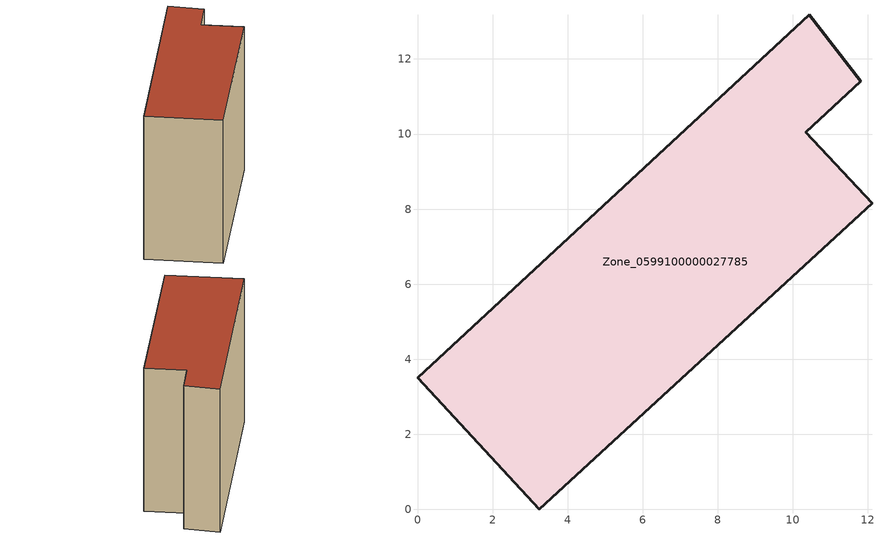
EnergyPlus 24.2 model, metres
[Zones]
Zone_0599100000027785
 floor ground (C_G): 10.44,13.18 11.81,11.41 10.34,10.04 12.11,8.15 3.25,0 0,3.51 z0
 wall outside (C_F): 3.25,0 12.11,8.15 10.34,10.04 11.81,11.41 10.44,13.18 0,3.51 3.25,0 z0:9.7
 roof outside (C_R): 11.81,11.41 10.44,13.18 0,3.51 3.25,0 12.11,8.15 10.34,10.04 z9.7
[BUILDING]
Pand.0599100000027785: North Axis=0; Terrain=City; Loads Convergence Tolerance Value=0.04; Temperature Convergence Tolerance Value=0.4; Solar Distribution=FullExterior; Maximum Number of Warmup Days=25; Minimum Number of Warmup Days=1
[Site:Location]
Rotterdam.The.Hague.AP_ZH_NLD Design_Conditions: Latitude=51.96; Longitude=4.45; Time Zone=1; Elevation=-4.5
[SITE:GROUNDTEMPERATURE:BUILDINGSURFACE]
18, 18, 18, 18, 18, 18, 18, 18, 18, 18, 18, 18
[MATERIAL] Thermal Absorptance=0.9; Solar Absorptance=0.7; Visible Absorptance=0.7
Name | Roughness | Thickness | Conductivity | Density | Specific Heat
G.TI.1946 | MediumSmooth | 0.15 | 1 | 540 | 1210
F.TI.1946 | Rough | 0.3 | 0.857143 | 1920 | 840
R.TI.1946 | MediumRough | 0.2 | 0.1 | 1500 | 1000
[CONSTRUCTION]
C_G: G.TI.1946
C_F: F.TI.1946
C_R: R.TI.1946
[ZONE]
Zone_0599100000027785: Type=1; Multiplier=1; Ceiling Height=Autocalculate; Volume=Autocalculate; Floor Area=autocalculate; Part of Total Floor Area=Yes
[ZONEINFILTRATION:DESIGNFLOWRATE]
Infil_Zone_0599100000027785: Zone or ZoneList or Space or SpaceList=Zone_0599100000027785; Schedule=AlwaysOn; Design Flow Rate Calculation Method=Flow/Area; Flow Rate per Floor Area=0.003; Constant Term Coefficient=1; Temperature Term Coefficient=0; Velocity Term Coefficient=0; Velocity Squared Term Coefficient=0
[HVACTEMPLATE:ZONE:IDEALLOADSAIRSYSTEM]
Zone_0599100000027785: Maximum Heating Supply Air Temperature=50; Minimum Cooling Supply Air Temperature=13; Maximum Heating Supply Air Humidity Ratio=0.0156; Minimum Cooling Supply Air Humidity Ratio=0.0077; Heating Limit=NoLimit; Cooling Limit=NoLimit; Dehumidification Control Type=ConstantSensibleHeatRatio; Cooling Sensible Heat Ratio=0.7; Dehumidification Setpoint=60; Humidification Control Type=None; Humidification Setpoint=30; Outdoor Air Method=None; Outdoor Air Flow Rate per Person=0.00944; Outdoor Air Flow Rate per Zone Floor Area=0; Outdoor Air Flow Rate per Zone=0; Demand Controlled Ventilation Type=None; Outdoor Air Economizer Type=NoEconomizer; Heat Recovery Type=None; Sensible Heat Recovery Effectiveness=0.7; Latent Heat Recovery Effectiveness=0.65
[ZONECONTROL:THERMOSTAT]
ThermostatControl_Zone_0599100000027785: Zone or ZoneList=Zone_0599100000027785; Control Type Schedule=DualSetpointControlType; Control 1=Thermostat_Zone_0599100000027785; Temperature Difference Between Cutout And Setpoint=0
[THERMOSTATSETPOINT:DUALSETPOINT]
Thermostat_Zone_0599100000027785: Heating Setpoint Temperature Schedule=HeatingSetpoint_Zone_0599100000027785; Cooling Setpoint Temperature Schedule=CoolingSetpoint_Zone_0599100000027785
[SCHEDULE:COMPACT]
HeatingSetpoint_Zone_0599100000027785: Through: 12/31, For: AllDays, Until: 24:00, 21
CoolingSetpoint_Zone_0599100000027785: Through: 12/31, For: AllDays, Until: 24:00, 24
DualSetpointControlType: Through: 12/31, For: AllDays, Until: 24:00, 4
AlwaysOn: Through: 12/31, For: AllDays, Until: 24:00, 1
